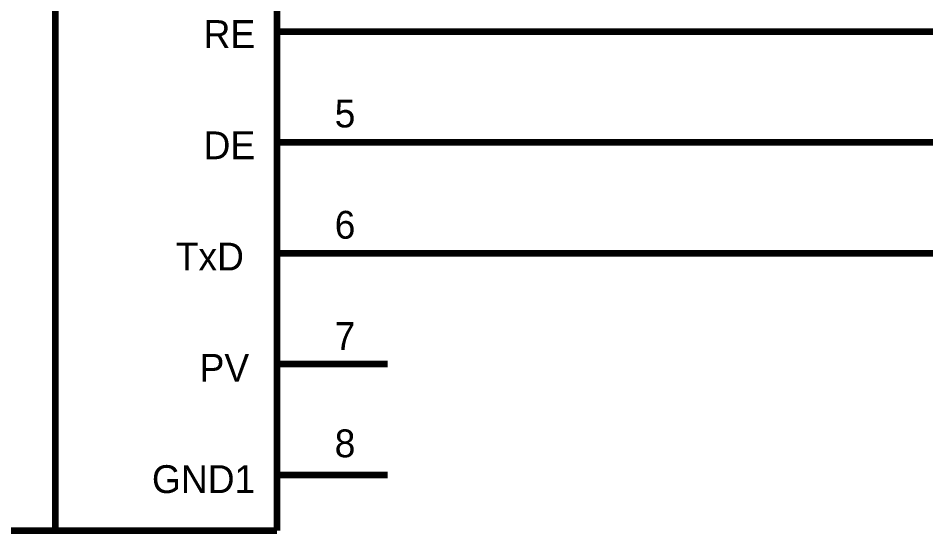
# Model space of a CAD drawing. Header units: inches. Extents: x 0 to 594, y 0 to 420.
# Drawn here: x 173.33 to 214.27, y 74.85 to 98.1 of the extents above; entities that cross this region are included whole.
import ezdxf

# ---------------------------------------------------------------- set-up
doc = ezdxf.new("R2010")
doc.units = ezdxf.units.IN
doc.layers.add('Sheet', color=255, linetype='Continuous')

msp = doc.modelspace()

# ---------------------------------------------------------------- linework, layer by layer
at = {"layer": 'Sheet'}
for points in [[(175.008, 119.995, 0.3, 0.3, 0), (175.008, 74.998, 0.3, 0.3, 0)], [(185.009, 74.998, 0.3, 0.3, 0), (185.009, 119.995, 0.3, 0.3, 0)], [(185.009, 97.497, 0.3, 0.3, 0), (190.004, 97.497, 0.3, 0.3, 0)], [(190.004, 97.497, 0.3, 0.3, 0), (247.5, 97.497, 0.3, 0.3, 0)], [(185.009, 92.502, 0.3, 0.3, 0), (190.004, 92.502, 0.3, 0.3, 0)], [(190.004, 92.502, 0.3, 0.3, 0), (247.5, 92.502, 0.3, 0.3, 0)], [(185.009, 87.496, 0.3, 0.3, 0), (190.004, 87.496, 0.3, 0.3, 0)], [(190.004, 87.496, 0.3, 0.3, 0), (247.5, 87.496, 0.3, 0.3, 0)], [(185.009, 82.502, 0.3, 0.3, 0), (190.004, 82.502, 0.3, 0.3, 0)], [(185.009, 77.496, 0.3, 0.3, 0), (190.004, 77.496, 0.3, 0.3, 0)], [(185.009, 74.998, 0.3, 0.3, 0), (155.007, 74.998, 0.3, 0.3, 0)]]:
    msp.add_lwpolyline(points, format="xyseb", dxfattribs=at)

# ---------------------------------------------------------------- texts
for s, height, p in [('RE', 1.2543, (181.694, 96.758)), ('5', 1.254, (187.607, 93.174)), ('DE', 1.2543, (181.694, 91.741)), ('6', 1.254, (187.607, 88.157)), ('TxD', 1.2543, (180.44, 86.724)), ('7', 1.254, (187.607, 83.14)), ('PV', 1.2543, (181.515, 81.706)), ('8', 1.254, (187.607, 78.302)), ('GND1', 1.2543, (179.365, 76.689))]:
    msp.add_text(s, height=height, dxfattribs=at).set_placement(p)

doc.saveas('drawing.dxf')
